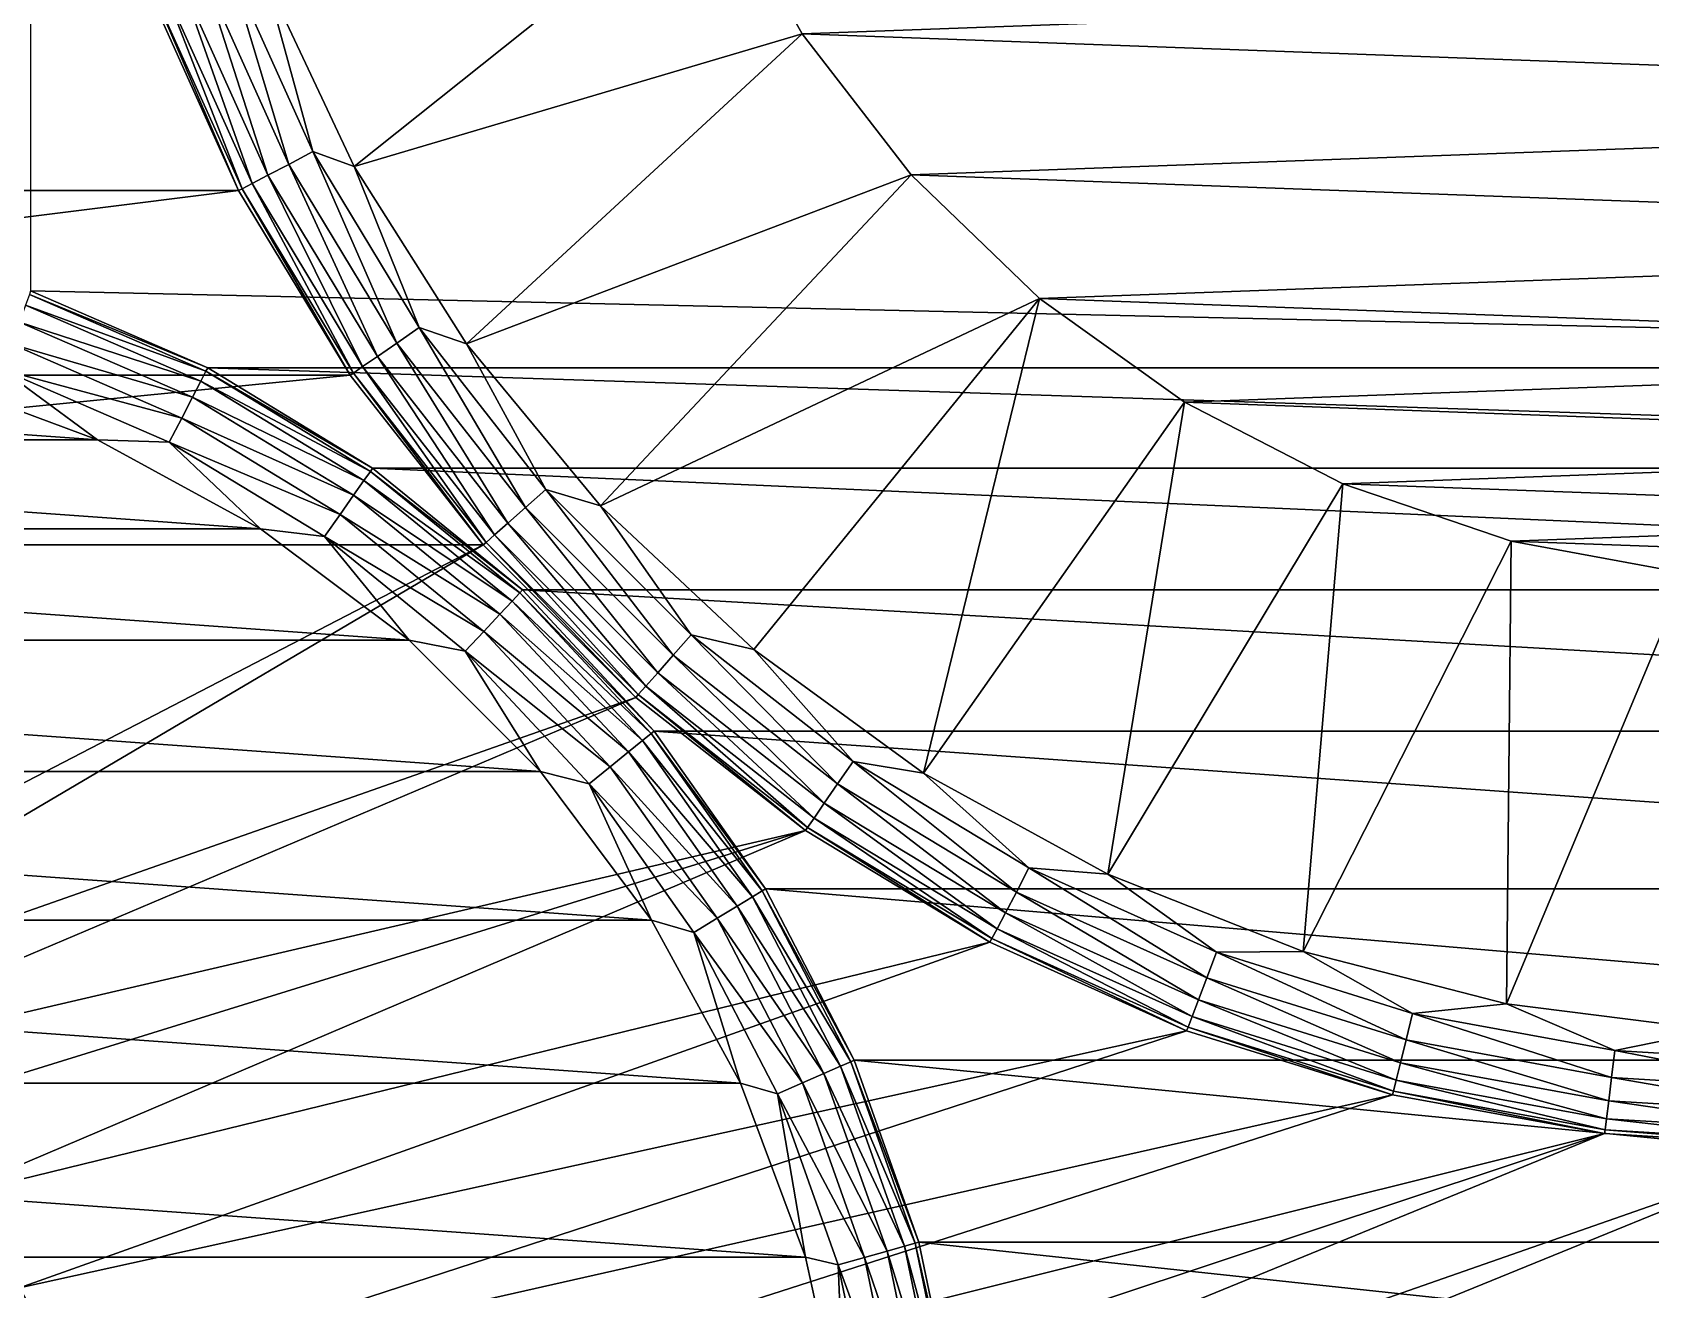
# Model space of a CAD drawing. Extents: x 464 to 15145, y 328 to 7622.
# Drawn here: x 10039 to 11360, y 2401 to 3427 of the extents above; entities that cross this region are included whole.
import ezdxf

# ---------------------------------------------------------------- set-up
doc = ezdxf.new("R2010")
doc.units = 0
doc.layers.get('0').update_dxf_attribs({"linetype": 'CONTINUOUS'})

msp = doc.modelspace()

# ---------------------------------------------------------------- linework, layer by layer
at = {"color": 7}
for points in [[(10037.7, 4734.4, -4432), (12958.1, 3216.1, -4432), (10182.2, 4797.1, -4432), (10037.7, 4734.4, -4432)], [(10182.2, 4797.1, -4432), (12958.1, 3216.1, -4432), (12958.1, 4734.4, -4432), (10182.2, 4797.1, -4432)], [(10037.7, 3216.1, -4432), (12813.6, 3153.3, -4432), (10037.7, 4734.4, -4432), (10037.7, 3216.1, -4432)], [(12813.6, 3153.3, -4432), (12958.1, 3216.1, -4432), (10037.7, 4734.4, -4432), (12813.6, 3153.3, -4432)], [(10228.7, 3472.7, -4.6), (10596.3, 3552.6, -4.6), (10301.7, 3317.6, -4.6), (10228.7, 3472.7, -4.6)], [(10301.7, 3317.6, -4.6), (10596.3, 3552.6, -4.6), (10667.4, 3425.8, -4.6), (10301.7, 3317.6, -4.6)], [(10667.4, 3425.8, -3744.1), (10667.4, 3425.8, -1874.4), (10596.3, 3552.6, -3744.1), (10667.4, 3425.8, -3744.1)], [(10596.3, 3552.6, -3744.1), (10667.4, 3425.8, -1874.4), (10596.3, 3552.6, -1874.4), (10596.3, 3552.6, -3744.1)], [(10596.3, 3552.6, -4.6), (10596.3, 3552.6, -1874.4), (10667.4, 3425.8, -4.6), (10596.3, 3552.6, -4.6)], [(10667.4, 3425.8, -4.6), (10596.3, 3552.6, -1874.4), (10667.4, 3425.8, -1874.4), (10667.4, 3425.8, -4.6)], [(10596.3, 3552.6, -3744.1), (12366.2, 3487.9, -3744.1), (10667.4, 3425.8, -3744.1), (10596.3, 3552.6, -3744.1)], [(10667.4, 3425.8, -3744.1), (12366.2, 3487.9, -3744.1), (12286, 3366.7, -3744.1), (10667.4, 3425.8, -3744.1)], [(10178.4, 3474.8, -17), (10231.4, 3310.5, -31.7), (10160.5, 3468, -31.7), (10178.4, 3474.8, -17)], [(10199.2, 3482.7, -7.8), (10248.3, 3319.4, -17), (10178.4, 3474.8, -17), (10199.2, 3482.7, -7.8)], [(10248.3, 3319.4, -17), (10231.4, 3310.5, -31.7), (10178.4, 3474.8, -17), (10248.3, 3319.4, -17)], [(10199.2, 3482.7, -7.8), (10228.7, 3472.7, -4.6), (10268, 3329.8, -7.8), (10199.2, 3482.7, -7.8)], [(10199.2, 3482.7, -7.8), (10268, 3329.8, -7.8), (10248.3, 3319.4, -17), (10199.2, 3482.7, -7.8)], [(10146.8, 3462.8, -50.8), (10210.2, 3299.4, -73.1), (10138.1, 3459.6, -73.1), (10146.8, 3462.8, -50.8)], [(10160.5, 3468, -31.7), (10218.4, 3303.7, -50.8), (10146.8, 3462.8, -50.8), (10160.5, 3468, -31.7)], [(10218.4, 3303.7, -50.8), (10210.2, 3299.4, -73.1), (10146.8, 3462.8, -50.8), (10218.4, 3303.7, -50.8)], [(10231.4, 3310.5, -31.7), (10218.4, 3303.7, -50.8), (10160.5, 3468, -31.7), (10231.4, 3310.5, -31.7)], [(10268, 3329.8, -7.8), (10228.7, 3472.7, -4.6), (10301.7, 3317.6, -4.6), (10268, 3329.8, -7.8)], [(10207.4, 3298, -3744.1), (9095, 3298, -3744.1), (10135.2, 3458.4, -3744.1), (10207.4, 3298, -3744.1)], [(10135.2, 3458.4, -3744.1), (9095, 3298, -3744.1), (9167.3, 3458.4, -3744.1), (10135.2, 3458.4, -3744.1)], [(10135.2, 3458.4, -96.9), (10138.1, 3459.6, -73.1), (10207.4, 3298, -96.9), (10135.2, 3458.4, -96.9)], [(10135.2, 3458.4, -3744.1), (10135.2, 3458.4, -96.9), (10207.4, 3298, -3744.1), (10135.2, 3458.4, -3744.1)], [(10207.4, 3298, -3744.1), (10135.2, 3458.4, -96.9), (10207.4, 3298, -96.9), (10207.4, 3298, -3744.1)], [(10207.4, 3298, -96.9), (10138.1, 3459.6, -73.1), (10210.2, 3299.4, -73.1), (10207.4, 3298, -96.9)], [(10301.7, 3317.6, -4.6), (10667.4, 3425.8, -4.6), (10393.5, 3172.9, -4.6), (10301.7, 3317.6, -4.6)], [(10393.5, 3172.9, -4.6), (10667.4, 3425.8, -4.6), (10756.3, 3310.8, -4.6), (10393.5, 3172.9, -4.6)], [(10756.3, 3310.8, -3744.1), (10756.3, 3310.8, -1874.4), (10667.4, 3425.8, -3744.1), (10756.3, 3310.8, -3744.1)], [(10667.4, 3425.8, -3744.1), (10756.3, 3310.8, -1874.4), (10667.4, 3425.8, -1874.4), (10667.4, 3425.8, -3744.1)], [(10667.4, 3425.8, -4.6), (10667.4, 3425.8, -1874.4), (10756.3, 3310.8, -4.6), (10667.4, 3425.8, -4.6)], [(10756.3, 3310.8, -4.6), (10667.4, 3425.8, -1874.4), (10756.3, 3310.8, -1874.4), (10756.3, 3310.8, -4.6)], [(10667.4, 3425.8, -3744.1), (12286, 3366.7, -3744.1), (10756.3, 3310.8, -3744.1), (10667.4, 3425.8, -3744.1)], [(10756.3, 3310.8, -3744.1), (12286, 3366.7, -3744.1), (12189, 3258.4, -3744.1), (10756.3, 3310.8, -3744.1)], [(10268, 3329.8, -7.8), (10336.5, 3173.6, -17), (10248.3, 3319.4, -17), (10268, 3329.8, -7.8)], [(10268, 3329.8, -7.8), (10301.7, 3317.6, -4.6), (10354.8, 3186.2, -7.8), (10268, 3329.8, -7.8)], [(10268, 3329.8, -7.8), (10354.8, 3186.2, -7.8), (10336.5, 3173.6, -17), (10268, 3329.8, -7.8)], [(10248.3, 3319.4, -17), (10320.7, 3162.7, -31.7), (10231.4, 3310.5, -31.7), (10248.3, 3319.4, -17)], [(10336.5, 3173.6, -17), (10320.7, 3162.7, -31.7), (10248.3, 3319.4, -17), (10336.5, 3173.6, -17)], [(10354.8, 3186.2, -7.8), (10301.7, 3317.6, -4.6), (10393.5, 3172.9, -4.6), (10354.8, 3186.2, -7.8)], [(10218.4, 3303.7, -50.8), (10301.1, 3149.1, -73.1), (10210.2, 3299.4, -73.1), (10218.4, 3303.7, -50.8)], [(10231.4, 3310.5, -31.7), (10308.6, 3154.4, -50.8), (10218.4, 3303.7, -50.8), (10231.4, 3310.5, -31.7)], [(10308.6, 3154.4, -50.8), (10301.1, 3149.1, -73.1), (10218.4, 3303.7, -50.8), (10308.6, 3154.4, -50.8)], [(10320.7, 3162.7, -31.7), (10308.6, 3154.4, -50.8), (10231.4, 3310.5, -31.7), (10320.7, 3162.7, -31.7)], [(10393.5, 3172.9, -4.6), (10756.3, 3310.8, -4.6), (10502.8, 3040.8, -4.6), (10393.5, 3172.9, -4.6)], [(10502.8, 3040.8, -4.6), (10756.3, 3310.8, -4.6), (10860.9, 3209.9, -4.6), (10502.8, 3040.8, -4.6)], [(10860.9, 3209.9, -3744.1), (10860.9, 3209.9, -1874.4), (10756.3, 3310.8, -3744.1), (10860.9, 3209.9, -3744.1)], [(10756.3, 3310.8, -3744.1), (10860.9, 3209.9, -1874.4), (10756.3, 3310.8, -1874.4), (10756.3, 3310.8, -3744.1)], [(10756.3, 3310.8, -4.6), (10756.3, 3310.8, -1874.4), (10860.9, 3209.9, -4.6), (10756.3, 3310.8, -4.6)], [(10860.9, 3209.9, -4.6), (10756.3, 3310.8, -1874.4), (10860.9, 3209.9, -1874.4), (10860.9, 3209.9, -4.6)], [(10756.3, 3310.8, -3744.1), (12189, 3258.4, -3744.1), (10860.9, 3209.9, -3744.1), (10756.3, 3310.8, -3744.1)], [(10298.5, 3147.3, -3744.1), (9004, 3147.3, -3744.1), (10207.4, 3298, -3744.1), (10298.5, 3147.3, -3744.1)], [(10207.4, 3298, -3744.1), (9004, 3147.3, -3744.1), (9095, 3298, -3744.1), (10207.4, 3298, -3744.1)], [(10207.4, 3298, -96.9), (10210.2, 3299.4, -73.1), (10298.5, 3147.3, -96.9), (10207.4, 3298, -96.9)], [(10207.4, 3298, -3744.1), (10207.4, 3298, -96.9), (10298.5, 3147.3, -3744.1), (10207.4, 3298, -3744.1)], [(10298.5, 3147.3, -3744.1), (10207.4, 3298, -96.9), (10298.5, 3147.3, -96.9), (10298.5, 3147.3, -3744.1)], [(10298.5, 3147.3, -96.9), (10210.2, 3299.4, -73.1), (10301.1, 3149.1, -73.1), (10298.5, 3147.3, -96.9)], [(10860.9, 3209.9, -3744.1), (12189, 3258.4, -3744.1), (12077.3, 3165.4, -3744.1), (10860.9, 3209.9, -3744.1)], [(10036.7, 3213.1, -5148.4), (10033.6, 3204.4, -5170.7), (10180.8, 3150.6, -5148.4), (10036.7, 3213.1, -5148.4)], [(10037.7, 3216.1, -5124.5), (10036.7, 3213.1, -5148.4), (10182.2, 3153.3, -5124.5), (10037.7, 3216.1, -5124.5)], [(10182.2, 3153.3, -5124.5), (10036.7, 3213.1, -5148.4), (10180.8, 3150.6, -5148.4), (10182.2, 3153.3, -5124.5)], [(10037.7, 3216.1, -4432), (10037.7, 3216.1, -5124.5), (10182.2, 3153.3, -4432), (10037.7, 3216.1, -4432)], [(10182.2, 3153.3, -4432), (10037.7, 3216.1, -5124.5), (10182.2, 3153.3, -5124.5), (10182.2, 3153.3, -4432)], [(10182.2, 3153.3, -4432), (12813.6, 3153.3, -4432), (10037.7, 3216.1, -4432), (10182.2, 3153.3, -4432)], [(10502.8, 3040.8, -4.6), (10860.9, 3209.9, -4.6), (10627.8, 2923.4, -4.6), (10502.8, 3040.8, -4.6)], [(10627.8, 2923.4, -4.6), (10860.9, 3209.9, -4.6), (10766.4, 2822.7, -4.6), (10627.8, 2923.4, -4.6)], [(10766.4, 2822.7, -4.6), (10860.9, 3209.9, -4.6), (10979.2, 3125.3, -4.6), (10766.4, 2822.7, -4.6)], [(10979.2, 3125.3, -3744.1), (10979.2, 3125.3, -1874.4), (10860.9, 3209.9, -3744.1), (10979.2, 3125.3, -3744.1)], [(10860.9, 3209.9, -3744.1), (10979.2, 3125.3, -1874.4), (10860.9, 3209.9, -1874.4), (10860.9, 3209.9, -3744.1)], [(10860.9, 3209.9, -4.6), (10860.9, 3209.9, -1874.4), (10979.2, 3125.3, -4.6), (10860.9, 3209.9, -4.6)], [(10979.2, 3125.3, -4.6), (10860.9, 3209.9, -1874.4), (10979.2, 3125.3, -1874.4), (10979.2, 3125.3, -4.6)], [(10860.9, 3209.9, -3744.1), (12077.3, 3165.4, -3744.1), (10979.2, 3125.3, -3744.1), (10860.9, 3209.9, -3744.1)], [(10033.6, 3204.4, -5170.7), (10028.7, 3190.6, -5189.8), (10176.5, 3142.4, -5170.7), (10033.6, 3204.4, -5170.7)], [(10033.6, 3204.4, -5170.7), (10176.5, 3142.4, -5170.7), (10180.8, 3150.6, -5148.4), (10033.6, 3204.4, -5170.7)], [(10028.7, 3190.6, -5189.8), (10022.3, 3172.6, -5204.5), (10169.8, 3129.3, -5189.8), (10028.7, 3190.6, -5189.8)], [(10028.7, 3190.6, -5189.8), (10169.8, 3129.3, -5189.8), (10176.5, 3142.4, -5170.7), (10028.7, 3190.6, -5189.8)], [(10354.8, 3186.2, -7.8), (10441.6, 3039.4, -17), (10336.5, 3173.6, -17), (10354.8, 3186.2, -7.8)], [(10354.8, 3186.2, -7.8), (10393.5, 3172.9, -4.6), (10458.2, 3054.2, -7.8), (10354.8, 3186.2, -7.8)], [(10354.8, 3186.2, -7.8), (10458.2, 3054.2, -7.8), (10441.6, 3039.4, -17), (10354.8, 3186.2, -7.8)], [(10022.3, 3172.6, -5204.5), (10014.8, 3151.6, -5213.7), (10161, 3112.4, -5204.5), (10022.3, 3172.6, -5204.5)], [(10022.3, 3172.6, -5204.5), (10161, 3112.4, -5204.5), (10169.8, 3129.3, -5189.8), (10022.3, 3172.6, -5204.5)], [(10336.5, 3173.6, -17), (10427.2, 3026.7, -31.7), (10320.7, 3162.7, -31.7), (10336.5, 3173.6, -17)], [(10441.6, 3039.4, -17), (10427.2, 3026.7, -31.7), (10336.5, 3173.6, -17), (10441.6, 3039.4, -17)], [(10458.2, 3054.2, -7.8), (10393.5, 3172.9, -4.6), (10502.8, 3040.8, -4.6), (10458.2, 3054.2, -7.8)], [(10320.7, 3162.7, -31.7), (10416.3, 3017, -50.8), (10308.6, 3154.4, -50.8), (10320.7, 3162.7, -31.7)], [(10427.2, 3026.7, -31.7), (10416.3, 3017, -50.8), (10320.7, 3162.7, -31.7), (10427.2, 3026.7, -31.7)], [(10979.2, 3125.3, -3744.1), (12077.3, 3165.4, -3744.1), (11953.2, 3089.7, -3744.1), (10979.2, 3125.3, -3744.1)], [(10407, 3008.8, -3744.1), (8895.5, 3008.8, -3744.1), (10298.5, 3147.3, -3744.1), (10407, 3008.8, -3744.1)], [(10298.5, 3147.3, -3744.1), (8895.5, 3008.8, -3744.1), (9004, 3147.3, -3744.1), (10298.5, 3147.3, -3744.1)], [(9210.1, 3094.5, -5216.8), (10092.3, 3094.5, -5216.8), (9352.1, 3147.4, -5216.8), (9210.1, 3094.5, -5216.8)], [(9352.1, 3147.4, -5216.8), (10092.3, 3094.5, -5216.8), (9950.4, 3147.4, -5216.8), (9352.1, 3147.4, -5216.8)], [(9950.4, 3147.4, -5216.8), (10092.3, 3094.5, -5216.8), (10014.8, 3151.6, -5213.7), (9950.4, 3147.4, -5216.8)], [(10014.8, 3151.6, -5213.7), (10092.3, 3094.5, -5216.8), (10150.7, 3092.6, -5213.7), (10014.8, 3151.6, -5213.7)], [(10014.8, 3151.6, -5213.7), (10150.7, 3092.6, -5213.7), (10161, 3112.4, -5204.5), (10014.8, 3151.6, -5213.7)], [(10180.8, 3150.6, -5148.4), (10176.5, 3142.4, -5170.7), (10315, 3068.9, -5148.4), (10180.8, 3150.6, -5148.4)], [(10182.2, 3153.3, -5124.5), (10180.8, 3150.6, -5148.4), (10316.8, 3071.5, -5124.5), (10182.2, 3153.3, -5124.5)], [(10316.8, 3071.5, -5124.5), (10180.8, 3150.6, -5148.4), (10315, 3068.9, -5148.4), (10316.8, 3071.5, -5124.5)], [(10182.2, 3153.3, -4432), (10182.2, 3153.3, -5124.5), (10316.8, 3071.5, -4432), (10182.2, 3153.3, -4432)], [(10316.8, 3071.5, -4432), (10182.2, 3153.3, -5124.5), (10316.8, 3071.5, -5124.5), (10316.8, 3071.5, -4432)], [(10316.8, 3071.5, -4432), (12679, 3071.5, -4432), (10182.2, 3153.3, -4432), (10316.8, 3071.5, -4432)], [(10182.2, 3153.3, -4432), (12679, 3071.5, -4432), (12813.6, 3153.3, -4432), (10182.2, 3153.3, -4432)], [(10298.5, 3147.3, -96.9), (10301.1, 3149.1, -73.1), (10407, 3008.8, -96.9), (10298.5, 3147.3, -96.9)], [(10298.5, 3147.3, -3744.1), (10298.5, 3147.3, -96.9), (10407, 3008.8, -3744.1), (10298.5, 3147.3, -3744.1)], [(10407, 3008.8, -3744.1), (10298.5, 3147.3, -96.9), (10407, 3008.8, -96.9), (10407, 3008.8, -3744.1)], [(10308.6, 3154.4, -50.8), (10409.4, 3010.9, -73.1), (10301.1, 3149.1, -73.1), (10308.6, 3154.4, -50.8)], [(10407, 3008.8, -96.9), (10301.1, 3149.1, -73.1), (10409.4, 3010.9, -73.1), (10407, 3008.8, -96.9)], [(10416.3, 3017, -50.8), (10409.4, 3010.9, -73.1), (10308.6, 3154.4, -50.8), (10416.3, 3017, -50.8)], [(10176.5, 3142.4, -5170.7), (10169.8, 3129.3, -5189.8), (10309.7, 3061.4, -5170.7), (10176.5, 3142.4, -5170.7)], [(10176.5, 3142.4, -5170.7), (10309.7, 3061.4, -5170.7), (10315, 3068.9, -5148.4), (10176.5, 3142.4, -5170.7)], [(10169.8, 3129.3, -5189.8), (10161, 3112.4, -5204.5), (10301.2, 3049.4, -5189.8), (10169.8, 3129.3, -5189.8)], [(10169.8, 3129.3, -5189.8), (10301.2, 3049.4, -5189.8), (10309.7, 3061.4, -5170.7), (10169.8, 3129.3, -5189.8)], [(10766.4, 2822.7, -4.6), (10979.2, 3125.3, -4.6), (10916.7, 2740.1, -4.6), (10766.4, 2822.7, -4.6)], [(10916.7, 2740.1, -4.6), (10979.2, 3125.3, -4.6), (11108.5, 3058.8, -4.6), (10916.7, 2740.1, -4.6)], [(11108.5, 3058.8, -3744.1), (11108.5, 3058.8, -1874.4), (10979.2, 3125.3, -3744.1), (11108.5, 3058.8, -3744.1)], [(10979.2, 3125.3, -3744.1), (11108.5, 3058.8, -1874.4), (10979.2, 3125.3, -1874.4), (10979.2, 3125.3, -3744.1)], [(10979.2, 3125.3, -4.6), (10979.2, 3125.3, -1874.4), (11108.5, 3058.8, -4.6), (10979.2, 3125.3, -4.6)], [(11108.5, 3058.8, -4.6), (10979.2, 3125.3, -1874.4), (11108.5, 3058.8, -1874.4), (11108.5, 3058.8, -4.6)], [(10979.2, 3125.3, -3744.1), (11953.2, 3089.7, -3744.1), (11108.5, 3058.8, -3744.1), (10979.2, 3125.3, -3744.1)], [(10161, 3112.4, -5204.5), (10150.7, 3092.6, -5213.7), (10290.2, 3033.8, -5204.5), (10161, 3112.4, -5204.5)], [(10161, 3112.4, -5204.5), (10290.2, 3033.8, -5204.5), (10301.2, 3049.4, -5189.8), (10161, 3112.4, -5204.5)], [(9077.2, 3021.9, -5216.8), (10225.3, 3021.9, -5216.8), (9210.1, 3094.5, -5216.8), (9077.2, 3021.9, -5216.8)], [(9210.1, 3094.5, -5216.8), (10225.3, 3021.9, -5216.8), (10092.3, 3094.5, -5216.8), (9210.1, 3094.5, -5216.8)], [(10092.3, 3094.5, -5216.8), (10225.3, 3021.9, -5216.8), (10150.7, 3092.6, -5213.7), (10092.3, 3094.5, -5216.8)], [(10150.7, 3092.6, -5213.7), (10225.3, 3021.9, -5216.8), (10277.4, 3015.6, -5213.7), (10150.7, 3092.6, -5213.7)], [(10150.7, 3092.6, -5213.7), (10277.4, 3015.6, -5213.7), (10290.2, 3033.8, -5204.5), (10150.7, 3092.6, -5213.7)], [(11108.5, 3058.8, -3744.1), (11953.2, 3089.7, -3744.1), (11819.4, 3032.8, -3744.1), (11108.5, 3058.8, -3744.1)], [(10315, 3068.9, -5148.4), (10309.7, 3061.4, -5170.7), (10436.9, 2969.8, -5148.4), (10315, 3068.9, -5148.4)], [(10316.8, 3071.5, -5124.5), (10315, 3068.9, -5148.4), (10439, 2972.1, -5124.5), (10316.8, 3071.5, -5124.5)], [(10439, 2972.1, -5124.5), (10315, 3068.9, -5148.4), (10436.9, 2969.8, -5148.4), (10439, 2972.1, -5124.5)], [(10316.8, 3071.5, -4432), (10316.8, 3071.5, -5124.5), (10439, 2972.1, -4432), (10316.8, 3071.5, -4432)], [(10439, 2972.1, -4432), (10316.8, 3071.5, -5124.5), (10439, 2972.1, -5124.5), (10439, 2972.1, -4432)], [(10439, 2972.1, -4432), (12556.8, 2972.1, -4432), (10316.8, 3071.5, -4432), (10439, 2972.1, -4432)], [(10316.8, 3071.5, -4432), (12556.8, 2972.1, -4432), (12679, 3071.5, -4432), (10316.8, 3071.5, -4432)], [(10309.7, 3061.4, -5170.7), (10301.2, 3049.4, -5189.8), (10430.6, 2963, -5170.7), (10309.7, 3061.4, -5170.7)], [(10309.7, 3061.4, -5170.7), (10430.6, 2963, -5170.7), (10436.9, 2969.8, -5148.4), (10309.7, 3061.4, -5170.7)], [(10458.2, 3054.2, -7.8), (10562.1, 2918.9, -17), (10441.6, 3039.4, -17), (10458.2, 3054.2, -7.8)], [(10458.2, 3054.2, -7.8), (10502.8, 3040.8, -4.6), (10576.8, 2935.6, -7.8), (10458.2, 3054.2, -7.8)], [(10458.2, 3054.2, -7.8), (10576.8, 2935.6, -7.8), (10562.1, 2918.9, -17), (10458.2, 3054.2, -7.8)], [(10916.7, 2740.1, -4.6), (11108.5, 3058.8, -4.6), (11076.1, 2677, -4.6), (10916.7, 2740.1, -4.6)], [(11076.1, 2677, -4.6), (11108.5, 3058.8, -4.6), (11246, 3011.9, -4.6), (11076.1, 2677, -4.6)], [(11246, 3011.9, -3744.1), (11246, 3011.9, -1874.4), (11108.5, 3058.8, -3744.1), (11246, 3011.9, -3744.1)], [(11108.5, 3058.8, -3744.1), (11246, 3011.9, -1874.4), (11108.5, 3058.8, -1874.4), (11108.5, 3058.8, -3744.1)], [(11108.5, 3058.8, -4.6), (11108.5, 3058.8, -1874.4), (11246, 3011.9, -4.6), (11108.5, 3058.8, -4.6)], [(11246, 3011.9, -4.6), (11108.5, 3058.8, -1874.4), (11246, 3011.9, -1874.4), (11246, 3011.9, -4.6)], [(11108.5, 3058.8, -3744.1), (11819.4, 3032.8, -3744.1), (11246, 3011.9, -3744.1), (11108.5, 3058.8, -3744.1)], [(10301.2, 3049.4, -5189.8), (10290.2, 3033.8, -5204.5), (10420.6, 2952.3, -5189.8), (10301.2, 3049.4, -5189.8)], [(10301.2, 3049.4, -5189.8), (10420.6, 2952.3, -5189.8), (10430.6, 2963, -5170.7), (10301.2, 3049.4, -5189.8)], [(10441.6, 3039.4, -17), (10549.4, 2904.6, -31.7), (10427.2, 3026.7, -31.7), (10441.6, 3039.4, -17)], [(10562.1, 2918.9, -17), (10549.4, 2904.6, -31.7), (10441.6, 3039.4, -17), (10562.1, 2918.9, -17)], [(10576.8, 2935.6, -7.8), (10502.8, 3040.8, -4.6), (10627.8, 2923.4, -4.6), (10576.8, 2935.6, -7.8)], [(10290.2, 3033.8, -5204.5), (10277.4, 3015.6, -5213.7), (10407.5, 2938.3, -5204.5), (10290.2, 3033.8, -5204.5)], [(10290.2, 3033.8, -5204.5), (10407.5, 2938.3, -5204.5), (10420.6, 2952.3, -5189.8), (10290.2, 3033.8, -5204.5)], [(10427.2, 3026.7, -31.7), (10539.7, 2893.6, -50.8), (10416.3, 3017, -50.8), (10427.2, 3026.7, -31.7)], [(10549.4, 2904.6, -31.7), (10539.7, 2893.6, -50.8), (10427.2, 3026.7, -31.7), (10549.4, 2904.6, -31.7)], [(11246, 3011.9, -3744.1), (11819.4, 3032.8, -3744.1), (11678.8, 2996.1, -3744.1), (11246, 3011.9, -3744.1)], [(8955.9, 2931.1, -5216.8), (10346.6, 2931.1, -5216.8), (9077.2, 3021.9, -5216.8), (8955.9, 2931.1, -5216.8)], [(9077.2, 3021.9, -5216.8), (10346.6, 2931.1, -5216.8), (10225.3, 3021.9, -5216.8), (9077.2, 3021.9, -5216.8)], [(10225.3, 3021.9, -5216.8), (10346.6, 2931.1, -5216.8), (10277.4, 3015.6, -5213.7), (10225.3, 3021.9, -5216.8)], [(10277.4, 3015.6, -5213.7), (10346.6, 2931.1, -5216.8), (10392.3, 2922.1, -5213.7), (10277.4, 3015.6, -5213.7)], [(10277.4, 3015.6, -5213.7), (10392.3, 2922.1, -5213.7), (10407.5, 2938.3, -5204.5), (10277.4, 3015.6, -5213.7)], [(10416.3, 3017, -50.8), (10533.5, 2886.7, -73.1), (10409.4, 3010.9, -73.1), (10416.3, 3017, -50.8)], [(10539.7, 2893.6, -50.8), (10533.5, 2886.7, -73.1), (10416.3, 3017, -50.8), (10539.7, 2893.6, -50.8)], [(11076.1, 2677, -4.6), (11246, 3011.9, -4.6), (11242.1, 2634.3, -4.6), (11076.1, 2677, -4.6)], [(11242.1, 2634.3, -4.6), (11246, 3011.9, -4.6), (11389, 2985.5, -4.6), (11242.1, 2634.3, -4.6)], [(11389, 2985.5, -3744.1), (11389, 2985.5, -1874.4), (11246, 3011.9, -3744.1), (11389, 2985.5, -3744.1)], [(11246, 3011.9, -3744.1), (11389, 2985.5, -1874.4), (11246, 3011.9, -1874.4), (11246, 3011.9, -3744.1)], [(11246, 3011.9, -4.6), (11246, 3011.9, -1874.4), (11389, 2985.5, -4.6), (11246, 3011.9, -4.6)], [(11389, 2985.5, -4.6), (11246, 3011.9, -1874.4), (11389, 2985.5, -1874.4), (11389, 2985.5, -4.6)], [(11246, 3011.9, -3744.1), (11678.8, 2996.1, -3744.1), (11389, 2985.5, -3744.1), (11246, 3011.9, -3744.1)], [(9602.5, 2592.3, -3744.1), (8895.5, 3008.8, -3744.1), (10407, 3008.8, -3744.1), (9602.5, 2592.3, -3744.1)], [(10407, 3008.8, -3744.1), (9700, 2592.3, -3744.1), (9602.5, 2592.3, -3744.1), (10407, 3008.8, -3744.1)], [(10531.5, 2884.4, -3744.1), (9700, 2592.3, -3744.1), (10407, 3008.8, -3744.1), (10531.5, 2884.4, -3744.1)], [(10407, 3008.8, -96.9), (10409.4, 3010.9, -73.1), (10531.5, 2884.4, -96.9), (10407, 3008.8, -96.9)], [(10407, 3008.8, -3744.1), (10407, 3008.8, -96.9), (10531.5, 2884.4, -3744.1), (10407, 3008.8, -3744.1)], [(10531.5, 2884.4, -3744.1), (10407, 3008.8, -96.9), (10531.5, 2884.4, -96.9), (10531.5, 2884.4, -3744.1)], [(10531.5, 2884.4, -96.9), (10409.4, 3010.9, -73.1), (10533.5, 2886.7, -73.1), (10531.5, 2884.4, -96.9)], [(11242.1, 2634.3, -4.6), (11389, 2985.5, -4.6), (11412.2, 2612.9, -4.6), (11242.1, 2634.3, -4.6)], [(10439, 2972.1, -5124.5), (10436.9, 2969.8, -5148.4), (10546.5, 2857, -5124.5), (10439, 2972.1, -5124.5)], [(10439, 2972.1, -4432), (10439, 2972.1, -5124.5), (10546.5, 2857, -4432), (10439, 2972.1, -4432)], [(10546.5, 2857, -4432), (10439, 2972.1, -5124.5), (10546.5, 2857, -5124.5), (10546.5, 2857, -4432)], [(10546.5, 2857, -4432), (12449.3, 2857, -4432), (10439, 2972.1, -4432), (10546.5, 2857, -4432)], [(10439, 2972.1, -4432), (12449.3, 2857, -4432), (12556.8, 2972.1, -4432), (10439, 2972.1, -4432)], [(10430.6, 2963, -5170.7), (10420.6, 2952.3, -5189.8), (10536.9, 2849.2, -5170.7), (10430.6, 2963, -5170.7)], [(10436.9, 2969.8, -5148.4), (10430.6, 2963, -5170.7), (10544.1, 2855, -5148.4), (10436.9, 2969.8, -5148.4)], [(10430.6, 2963, -5170.7), (10536.9, 2849.2, -5170.7), (10544.1, 2855, -5148.4), (10430.6, 2963, -5170.7)], [(10546.5, 2857, -5124.5), (10436.9, 2969.8, -5148.4), (10544.1, 2855, -5148.4), (10546.5, 2857, -5124.5)], [(10420.6, 2952.3, -5189.8), (10407.5, 2938.3, -5204.5), (10525.6, 2839.9, -5189.8), (10420.6, 2952.3, -5189.8)], [(10420.6, 2952.3, -5189.8), (10525.6, 2839.9, -5189.8), (10536.9, 2849.2, -5170.7), (10420.6, 2952.3, -5189.8)], [(10407.5, 2938.3, -5204.5), (10392.3, 2922.1, -5213.7), (10510.7, 2827.8, -5204.5), (10407.5, 2938.3, -5204.5)], [(10407.5, 2938.3, -5204.5), (10510.7, 2827.8, -5204.5), (10525.6, 2839.9, -5189.8), (10407.5, 2938.3, -5204.5)], [(10576.8, 2935.6, -7.8), (10696.2, 2813.8, -17), (10562.1, 2918.9, -17), (10576.8, 2935.6, -7.8)], [(10576.8, 2935.6, -7.8), (10627.8, 2923.4, -4.6), (10708.9, 2832.1, -7.8), (10576.8, 2935.6, -7.8)], [(10576.8, 2935.6, -7.8), (10708.9, 2832.1, -7.8), (10696.2, 2813.8, -17), (10576.8, 2935.6, -7.8)], [(8848.8, 2823.9, -5216.8), (10453.7, 2823.9, -5216.8), (8955.9, 2931.1, -5216.8), (8848.8, 2823.9, -5216.8)], [(8955.9, 2931.1, -5216.8), (10453.7, 2823.9, -5216.8), (10346.6, 2931.1, -5216.8), (8955.9, 2931.1, -5216.8)], [(10346.6, 2931.1, -5216.8), (10453.7, 2823.9, -5216.8), (10392.3, 2922.1, -5213.7), (10346.6, 2931.1, -5216.8)], [(10392.3, 2922.1, -5213.7), (10453.7, 2823.9, -5216.8), (10493.4, 2813.8, -5213.7), (10392.3, 2922.1, -5213.7)], [(10392.3, 2922.1, -5213.7), (10493.4, 2813.8, -5213.7), (10510.7, 2827.8, -5204.5), (10392.3, 2922.1, -5213.7)], [(10562.1, 2918.9, -17), (10685.4, 2798.1, -31.7), (10549.4, 2904.6, -31.7), (10562.1, 2918.9, -17)], [(10696.2, 2813.8, -17), (10685.4, 2798.1, -31.7), (10562.1, 2918.9, -17), (10696.2, 2813.8, -17)], [(10708.9, 2832.1, -7.8), (10627.8, 2923.4, -4.6), (10766.4, 2822.7, -4.6), (10708.9, 2832.1, -7.8)], [(10539.7, 2893.6, -50.8), (10671.8, 2778.4, -73.1), (10533.5, 2886.7, -73.1), (10539.7, 2893.6, -50.8)], [(10549.4, 2904.6, -31.7), (10677, 2786, -50.8), (10539.7, 2893.6, -50.8), (10549.4, 2904.6, -31.7)], [(10677, 2786, -50.8), (10671.8, 2778.4, -73.1), (10539.7, 2893.6, -50.8), (10677, 2786, -50.8)], [(10685.4, 2798.1, -31.7), (10677, 2786, -50.8), (10549.4, 2904.6, -31.7), (10685.4, 2798.1, -31.7)], [(10531.5, 2884.4, -3744.1), (9795.3, 2572, -3744.1), (9700, 2592.3, -3744.1), (10531.5, 2884.4, -3744.1)], [(10670, 2775.8, -3744.1), (9795.3, 2572, -3744.1), (10531.5, 2884.4, -3744.1), (10670, 2775.8, -3744.1)], [(10531.5, 2884.4, -96.9), (10533.5, 2886.7, -73.1), (10670, 2775.8, -96.9), (10531.5, 2884.4, -96.9)], [(10531.5, 2884.4, -3744.1), (10531.5, 2884.4, -96.9), (10670, 2775.8, -3744.1), (10531.5, 2884.4, -3744.1)], [(10670, 2775.8, -3744.1), (10531.5, 2884.4, -96.9), (10670, 2775.8, -96.9), (10670, 2775.8, -3744.1)], [(10670, 2775.8, -96.9), (10533.5, 2886.7, -73.1), (10671.8, 2778.4, -73.1), (10670, 2775.8, -96.9)], [(10544.1, 2855, -5148.4), (10536.9, 2849.2, -5170.7), (10634.7, 2726.6, -5148.4), (10544.1, 2855, -5148.4)], [(10546.5, 2857, -5124.5), (10544.1, 2855, -5148.4), (10637.4, 2728.3, -5124.5), (10546.5, 2857, -5124.5)], [(10637.4, 2728.3, -5124.5), (10544.1, 2855, -5148.4), (10634.7, 2726.6, -5148.4), (10637.4, 2728.3, -5124.5)], [(10546.5, 2857, -4432), (10546.5, 2857, -5124.5), (10637.4, 2728.3, -4432), (10546.5, 2857, -4432)], [(10637.4, 2728.3, -4432), (10546.5, 2857, -5124.5), (10637.4, 2728.3, -5124.5), (10637.4, 2728.3, -4432)], [(10637.4, 2728.3, -4432), (12358.4, 2728.3, -4432), (10546.5, 2857, -4432), (10637.4, 2728.3, -4432)], [(10546.5, 2857, -4432), (12358.4, 2728.3, -4432), (12449.3, 2857, -4432), (10546.5, 2857, -4432)], [(10525.6, 2839.9, -5189.8), (10510.7, 2827.8, -5204.5), (10614.3, 2714.2, -5189.8), (10525.6, 2839.9, -5189.8)], [(10536.9, 2849.2, -5170.7), (10525.6, 2839.9, -5189.8), (10626.8, 2721.8, -5170.7), (10536.9, 2849.2, -5170.7)], [(10525.6, 2839.9, -5189.8), (10614.3, 2714.2, -5189.8), (10626.8, 2721.8, -5170.7), (10525.6, 2839.9, -5189.8)], [(10536.9, 2849.2, -5170.7), (10626.8, 2721.8, -5170.7), (10634.7, 2726.6, -5148.4), (10536.9, 2849.2, -5170.7)], [(10510.7, 2827.8, -5204.5), (10493.4, 2813.8, -5213.7), (10597.9, 2704.3, -5204.5), (10510.7, 2827.8, -5204.5)], [(10510.7, 2827.8, -5204.5), (10597.9, 2704.3, -5204.5), (10614.3, 2714.2, -5189.8), (10510.7, 2827.8, -5204.5)], [(10708.9, 2832.1, -7.8), (10842.1, 2725.6, -17), (10696.2, 2813.8, -17), (10708.9, 2832.1, -7.8)], [(10708.9, 2832.1, -7.8), (10766.4, 2822.7, -4.6), (10852.4, 2745.4, -7.8), (10708.9, 2832.1, -7.8)], [(10708.9, 2832.1, -7.8), (10852.4, 2745.4, -7.8), (10842.1, 2725.6, -17), (10708.9, 2832.1, -7.8)], [(8758, 2702.7, -5216.8), (10544.5, 2702.7, -5216.8), (8848.8, 2823.9, -5216.8), (8758, 2702.7, -5216.8)], [(8848.8, 2823.9, -5216.8), (10544.5, 2702.7, -5216.8), (10453.7, 2823.9, -5216.8), (8848.8, 2823.9, -5216.8)], [(10453.7, 2823.9, -5216.8), (10544.5, 2702.7, -5216.8), (10493.4, 2813.8, -5213.7), (10453.7, 2823.9, -5216.8)], [(10493.4, 2813.8, -5213.7), (10544.5, 2702.7, -5216.8), (10578.9, 2692.7, -5213.7), (10493.4, 2813.8, -5213.7)], [(10493.4, 2813.8, -5213.7), (10578.9, 2692.7, -5213.7), (10597.9, 2704.3, -5204.5), (10493.4, 2813.8, -5213.7)], [(10696.2, 2813.8, -17), (10833.2, 2708.7, -31.7), (10685.4, 2798.1, -31.7), (10696.2, 2813.8, -17)], [(10842.1, 2725.6, -17), (10833.2, 2708.7, -31.7), (10696.2, 2813.8, -17), (10842.1, 2725.6, -17)], [(10852.4, 2745.4, -7.8), (10766.4, 2822.7, -4.6), (10916.7, 2740.1, -4.6), (10852.4, 2745.4, -7.8)], [(10685.4, 2798.1, -31.7), (10826.4, 2695.7, -50.8), (10677, 2786, -50.8), (10685.4, 2798.1, -31.7)], [(10833.2, 2708.7, -31.7), (10826.4, 2695.7, -50.8), (10685.4, 2798.1, -31.7), (10833.2, 2708.7, -31.7)], [(10670, 2775.8, -3744.1), (9884.4, 2532.4, -3744.1), (9795.3, 2572, -3744.1), (10670, 2775.8, -3744.1)], [(10670, 2775.8, -3744.1), (9963.2, 2475.1, -3744.1), (9884.4, 2532.4, -3744.1), (10670, 2775.8, -3744.1)], [(10820.6, 2684.8, -3744.1), (9963.2, 2475.1, -3744.1), (10670, 2775.8, -3744.1), (10820.6, 2684.8, -3744.1)], [(10670, 2775.8, -96.9), (10671.8, 2778.4, -73.1), (10820.6, 2684.8, -96.9), (10670, 2775.8, -96.9)], [(10670, 2775.8, -3744.1), (10670, 2775.8, -96.9), (10820.6, 2684.8, -3744.1), (10670, 2775.8, -3744.1)], [(10820.6, 2684.8, -3744.1), (10670, 2775.8, -96.9), (10820.6, 2684.8, -96.9), (10820.6, 2684.8, -3744.1)], [(10677, 2786, -50.8), (10822.1, 2687.6, -73.1), (10671.8, 2778.4, -73.1), (10677, 2786, -50.8)], [(10820.6, 2684.8, -96.9), (10671.8, 2778.4, -73.1), (10822.1, 2687.6, -73.1), (10820.6, 2684.8, -96.9)], [(10826.4, 2695.7, -50.8), (10822.1, 2687.6, -73.1), (10677, 2786, -50.8), (10826.4, 2695.7, -50.8)], [(10852.4, 2745.4, -7.8), (10997.5, 2655.7, -17), (10842.1, 2725.6, -17), (10852.4, 2745.4, -7.8)], [(10852.4, 2745.4, -7.8), (10916.7, 2740.1, -4.6), (11005.4, 2676.5, -7.8), (10852.4, 2745.4, -7.8)], [(10852.4, 2745.4, -7.8), (11005.4, 2676.5, -7.8), (10997.5, 2655.7, -17), (10852.4, 2745.4, -7.8)], [(11005.4, 2676.5, -7.8), (10916.7, 2740.1, -4.6), (11076.1, 2677, -4.6), (11005.4, 2676.5, -7.8)], [(10626.8, 2721.8, -5170.7), (10614.3, 2714.2, -5189.8), (10698.5, 2583.5, -5170.7), (10626.8, 2721.8, -5170.7)], [(10634.7, 2726.6, -5148.4), (10626.8, 2721.8, -5170.7), (10707, 2587.1, -5148.4), (10634.7, 2726.6, -5148.4)], [(10626.8, 2721.8, -5170.7), (10698.5, 2583.5, -5170.7), (10707, 2587.1, -5148.4), (10626.8, 2721.8, -5170.7)], [(10637.4, 2728.3, -5124.5), (10634.7, 2726.6, -5148.4), (10709.8, 2588.4, -5124.5), (10637.4, 2728.3, -5124.5)], [(10709.8, 2588.4, -5124.5), (10634.7, 2726.6, -5148.4), (10707, 2587.1, -5148.4), (10709.8, 2588.4, -5124.5)], [(10637.4, 2728.3, -4432), (10637.4, 2728.3, -5124.5), (10709.8, 2588.4, -4432), (10637.4, 2728.3, -4432)], [(10709.8, 2588.4, -4432), (10637.4, 2728.3, -5124.5), (10709.8, 2588.4, -5124.5), (10709.8, 2588.4, -4432)], [(10709.8, 2588.4, -4432), (12285.9, 2588.4, -4432), (10637.4, 2728.3, -4432), (10709.8, 2588.4, -4432)], [(10637.4, 2728.3, -4432), (12285.9, 2588.4, -4432), (12358.4, 2728.3, -4432), (10637.4, 2728.3, -4432)], [(10842.1, 2725.6, -17), (10990.7, 2637.8, -31.7), (10833.2, 2708.7, -31.7), (10842.1, 2725.6, -17)], [(10997.5, 2655.7, -17), (10990.7, 2637.8, -31.7), (10842.1, 2725.6, -17), (10997.5, 2655.7, -17)], [(10614.3, 2714.2, -5189.8), (10597.9, 2704.3, -5204.5), (10685, 2577.6, -5189.8), (10614.3, 2714.2, -5189.8)], [(10614.3, 2714.2, -5189.8), (10685, 2577.6, -5189.8), (10698.5, 2583.5, -5170.7), (10614.3, 2714.2, -5189.8)], [(10833.2, 2708.7, -31.7), (10985.5, 2624.1, -50.8), (10826.4, 2695.7, -50.8), (10833.2, 2708.7, -31.7)], [(10990.7, 2637.8, -31.7), (10985.5, 2624.1, -50.8), (10833.2, 2708.7, -31.7), (10990.7, 2637.8, -31.7)], [(8685.4, 2569.7, -5216.8), (10617.1, 2569.7, -5216.8), (8758, 2702.7, -5216.8), (8685.4, 2569.7, -5216.8)], [(8758, 2702.7, -5216.8), (10617.1, 2569.7, -5216.8), (10544.5, 2702.7, -5216.8), (8758, 2702.7, -5216.8)], [(10544.5, 2702.7, -5216.8), (10617.1, 2569.7, -5216.8), (10578.9, 2692.7, -5213.7), (10544.5, 2702.7, -5216.8)], [(10597.9, 2704.3, -5204.5), (10578.9, 2692.7, -5213.7), (10667.5, 2570, -5204.5), (10597.9, 2704.3, -5204.5)], [(10597.9, 2704.3, -5204.5), (10667.5, 2570, -5204.5), (10685, 2577.6, -5189.8), (10597.9, 2704.3, -5204.5)], [(10826.4, 2695.7, -50.8), (10982.2, 2615.5, -73.1), (10822.1, 2687.6, -73.1), (10826.4, 2695.7, -50.8)], [(10985.5, 2624.1, -50.8), (10982.2, 2615.5, -73.1), (10826.4, 2695.7, -50.8), (10985.5, 2624.1, -50.8)], [(10820.6, 2684.8, -3744.1), (10028.5, 2402.7, -3744.1), (9963.2, 2475.1, -3744.1), (10820.6, 2684.8, -3744.1)], [(10981.1, 2612.5, -3744.1), (10028.5, 2402.7, -3744.1), (10820.6, 2684.8, -3744.1), (10981.1, 2612.5, -3744.1)], [(10578.9, 2692.7, -5213.7), (10617.1, 2569.7, -5216.8), (10647.1, 2561.1, -5213.7), (10578.9, 2692.7, -5213.7)], [(10578.9, 2692.7, -5213.7), (10647.1, 2561.1, -5213.7), (10667.5, 2570, -5204.5), (10578.9, 2692.7, -5213.7)], [(10820.6, 2684.8, -96.9), (10822.1, 2687.6, -73.1), (10981.1, 2612.5, -96.9), (10820.6, 2684.8, -96.9)], [(10820.6, 2684.8, -3744.1), (10820.6, 2684.8, -96.9), (10981.1, 2612.5, -3744.1), (10820.6, 2684.8, -3744.1)], [(10981.1, 2612.5, -3744.1), (10820.6, 2684.8, -96.9), (10981.1, 2612.5, -96.9), (10981.1, 2612.5, -3744.1)], [(10981.1, 2612.5, -96.9), (10822.1, 2687.6, -73.1), (10982.2, 2615.5, -73.1), (10981.1, 2612.5, -96.9)], [(11005.4, 2676.5, -7.8), (11160.2, 2605, -17), (10997.5, 2655.7, -17), (11005.4, 2676.5, -7.8)], [(11005.4, 2676.5, -7.8), (11076.1, 2677, -4.6), (11165.5, 2626.6, -7.8), (11005.4, 2676.5, -7.8)], [(11005.4, 2676.5, -7.8), (11165.5, 2626.6, -7.8), (11160.2, 2605, -17), (11005.4, 2676.5, -7.8)], [(11165.5, 2626.6, -7.8), (11076.1, 2677, -4.6), (11242.1, 2634.3, -4.6), (11165.5, 2626.6, -7.8)], [(10997.5, 2655.7, -17), (11155.6, 2586.4, -31.7), (10990.7, 2637.8, -31.7), (10997.5, 2655.7, -17)], [(11160.2, 2605, -17), (11155.6, 2586.4, -31.7), (10997.5, 2655.7, -17), (11160.2, 2605, -17)], [(10990.7, 2637.8, -31.7), (11152.1, 2572.2, -50.8), (10985.5, 2624.1, -50.8), (10990.7, 2637.8, -31.7)], [(11155.6, 2586.4, -31.7), (11152.1, 2572.2, -50.8), (10990.7, 2637.8, -31.7), (11155.6, 2586.4, -31.7)], [(11165.5, 2626.6, -7.8), (11242.1, 2634.3, -4.6), (11330.5, 2596.4, -7.8), (11165.5, 2626.6, -7.8)], [(11330.5, 2596.4, -7.8), (11242.1, 2634.3, -4.6), (11412.2, 2612.9, -4.6), (11330.5, 2596.4, -7.8)], [(10981.1, 2612.5, -96.9), (10982.2, 2615.5, -73.1), (11149.1, 2560.2, -96.9), (10981.1, 2612.5, -96.9)], [(10985.5, 2624.1, -50.8), (11149.9, 2563.2, -73.1), (10982.2, 2615.5, -73.1), (10985.5, 2624.1, -50.8)], [(11149.1, 2560.2, -96.9), (10982.2, 2615.5, -73.1), (11149.9, 2563.2, -73.1), (11149.1, 2560.2, -96.9)], [(11152.1, 2572.2, -50.8), (11149.9, 2563.2, -73.1), (10985.5, 2624.1, -50.8), (11152.1, 2572.2, -50.8)], [(11165.5, 2626.6, -7.8), (11327.8, 2574.3, -17), (11160.2, 2605, -17), (11165.5, 2626.6, -7.8)], [(11165.5, 2626.6, -7.8), (11330.5, 2596.4, -7.8), (11327.8, 2574.3, -17), (11165.5, 2626.6, -7.8)], [(10981.1, 2612.5, -3744.1), (10077.2, 2318.2, -3744.1), (10028.5, 2402.7, -3744.1), (10981.1, 2612.5, -3744.1)], [(11149.1, 2560.2, -3744.1), (10077.2, 2318.2, -3744.1), (10981.1, 2612.5, -3744.1), (11149.1, 2560.2, -3744.1)], [(10981.1, 2612.5, -3744.1), (10981.1, 2612.5, -96.9), (11149.1, 2560.2, -3744.1), (10981.1, 2612.5, -3744.1)], [(11149.1, 2560.2, -3744.1), (10981.1, 2612.5, -96.9), (11149.1, 2560.2, -96.9), (11149.1, 2560.2, -3744.1)], [(11160.2, 2605, -17), (11325.5, 2555.3, -31.7), (11155.6, 2586.4, -31.7), (11160.2, 2605, -17)], [(11327.8, 2574.3, -17), (11325.5, 2555.3, -31.7), (11160.2, 2605, -17), (11327.8, 2574.3, -17)], [(11330.5, 2596.4, -7.8), (11412.2, 2612.9, -4.6), (11497.9, 2586.3, -7.8), (11330.5, 2596.4, -7.8)], [(11330.5, 2596.4, -7.8), (11497.9, 2564, -17), (11327.8, 2574.3, -17), (11330.5, 2596.4, -7.8)], [(11330.5, 2596.4, -7.8), (11497.9, 2586.3, -7.8), (11497.9, 2564, -17), (11330.5, 2596.4, -7.8)], [(10685, 2577.6, -5189.8), (10667.5, 2570, -5204.5), (10736.6, 2432.7, -5189.8), (10685, 2577.6, -5189.8)], [(10698.5, 2583.5, -5170.7), (10685, 2577.6, -5189.8), (10750.7, 2436.6, -5170.7), (10698.5, 2583.5, -5170.7)], [(10685, 2577.6, -5189.8), (10736.6, 2432.7, -5189.8), (10750.7, 2436.6, -5170.7), (10685, 2577.6, -5189.8)], [(10707, 2587.1, -5148.4), (10698.5, 2583.5, -5170.7), (10759.6, 2439.1, -5148.4), (10707, 2587.1, -5148.4)], [(10698.5, 2583.5, -5170.7), (10750.7, 2436.6, -5170.7), (10759.6, 2439.1, -5148.4), (10698.5, 2583.5, -5170.7)], [(10709.8, 2588.4, -5124.5), (10707, 2587.1, -5148.4), (10762.6, 2440, -5124.5), (10709.8, 2588.4, -5124.5)], [(10762.6, 2440, -5124.5), (10707, 2587.1, -5148.4), (10759.6, 2439.1, -5148.4), (10762.6, 2440, -5124.5)], [(10709.8, 2588.4, -4432), (10709.8, 2588.4, -5124.5), (10762.6, 2440, -4432), (10709.8, 2588.4, -4432)], [(10762.6, 2440, -4432), (10709.8, 2588.4, -5124.5), (10762.6, 2440, -5124.5), (10762.6, 2440, -4432)], [(10762.6, 2440, -4432), (12233.2, 2440, -4432), (10709.8, 2588.4, -4432), (10762.6, 2440, -4432)], [(10709.8, 2588.4, -4432), (12233.2, 2440, -4432), (12285.9, 2588.4, -4432), (10709.8, 2588.4, -4432)], [(11155.6, 2586.4, -31.7), (11323.7, 2540.7, -50.8), (11152.1, 2572.2, -50.8), (11155.6, 2586.4, -31.7)], [(11325.5, 2555.3, -31.7), (11323.7, 2540.7, -50.8), (11155.6, 2586.4, -31.7), (11325.5, 2555.3, -31.7)], [(8632.4, 2427.7, -5216.8), (10670.1, 2427.7, -5216.8), (8685.4, 2569.7, -5216.8), (8632.4, 2427.7, -5216.8)], [(8685.4, 2569.7, -5216.8), (10670.1, 2427.7, -5216.8), (10617.1, 2569.7, -5216.8), (8685.4, 2569.7, -5216.8)], [(10617.1, 2569.7, -5216.8), (10670.1, 2427.7, -5216.8), (10647.1, 2561.1, -5213.7), (10617.1, 2569.7, -5216.8)], [(10667.5, 2570, -5204.5), (10647.1, 2561.1, -5213.7), (10718.1, 2427.5, -5204.5), (10667.5, 2570, -5204.5)], [(10667.5, 2570, -5204.5), (10718.1, 2427.5, -5204.5), (10736.6, 2432.7, -5189.8), (10667.5, 2570, -5204.5)], [(11149.1, 2560.2, -96.9), (11149.9, 2563.2, -73.1), (11322.2, 2528.5, -96.9), (11149.1, 2560.2, -96.9)], [(11152.1, 2572.2, -50.8), (11322.6, 2531.6, -73.1), (11149.9, 2563.2, -73.1), (11152.1, 2572.2, -50.8)], [(11322.2, 2528.5, -96.9), (11149.9, 2563.2, -73.1), (11322.6, 2531.6, -73.1), (11322.2, 2528.5, -96.9)], [(11323.7, 2540.7, -50.8), (11322.6, 2531.6, -73.1), (11152.1, 2572.2, -50.8), (11323.7, 2540.7, -50.8)], [(11327.8, 2574.3, -17), (11497.9, 2544.9, -31.7), (11325.5, 2555.3, -31.7), (11327.8, 2574.3, -17)], [(11497.9, 2564, -17), (11497.9, 2544.9, -31.7), (11327.8, 2574.3, -17), (11497.9, 2564, -17)], [(11149.1, 2560.2, -3744.1), (10107.3, 2225.5, -3744.1), (10077.2, 2318.2, -3744.1), (11149.1, 2560.2, -3744.1)], [(11322.2, 2528.5, -3744.1), (10107.3, 2225.5, -3744.1), (11149.1, 2560.2, -3744.1), (11322.2, 2528.5, -3744.1)], [(10647.1, 2561.1, -5213.7), (10670.1, 2427.7, -5216.8), (10696.7, 2421.5, -5213.7), (10647.1, 2561.1, -5213.7)], [(10647.1, 2561.1, -5213.7), (10696.7, 2421.5, -5213.7), (10718.1, 2427.5, -5204.5), (10647.1, 2561.1, -5213.7)], [(11149.1, 2560.2, -3744.1), (11149.1, 2560.2, -96.9), (11322.2, 2528.5, -3744.1), (11149.1, 2560.2, -3744.1)], [(11322.2, 2528.5, -3744.1), (11149.1, 2560.2, -96.9), (11322.2, 2528.5, -96.9), (11322.2, 2528.5, -3744.1)], [(11325.5, 2555.3, -31.7), (11497.9, 2530.2, -50.8), (11323.7, 2540.7, -50.8), (11325.5, 2555.3, -31.7)], [(11497.9, 2544.9, -31.7), (11497.9, 2530.2, -50.8), (11325.5, 2555.3, -31.7), (11497.9, 2544.9, -31.7)], [(11323.7, 2540.7, -50.8), (11497.9, 2521, -73.1), (11322.6, 2531.6, -73.1), (11323.7, 2540.7, -50.8)], [(11497.9, 2530.2, -50.8), (11497.9, 2521, -73.1), (11323.7, 2540.7, -50.8), (11497.9, 2530.2, -50.8)], [(10107.3, 2031.6, -3744.1), (10117.5, 2128.6, -3744.1), (11322.2, 2528.5, -3744.1), (10107.3, 2031.6, -3744.1)], [(11322.2, 2528.5, -3744.1), (10117.5, 2128.6, -3744.1), (10107.3, 2225.5, -3744.1), (11322.2, 2528.5, -3744.1)], [(11497.9, 2517.8, -3744.1), (10107.3, 2031.6, -3744.1), (11322.2, 2528.5, -3744.1), (11497.9, 2517.8, -3744.1)], [(11322.2, 2528.5, -96.9), (11322.6, 2531.6, -73.1), (11497.9, 2517.8, -96.9), (11322.2, 2528.5, -96.9)], [(11322.2, 2528.5, -3744.1), (11322.2, 2528.5, -96.9), (11497.9, 2517.8, -3744.1), (11322.2, 2528.5, -3744.1)], [(11497.9, 2517.8, -3744.1), (11322.2, 2528.5, -96.9), (11497.9, 2517.8, -96.9), (11497.9, 2517.8, -3744.1)], [(11497.9, 2517.8, -96.9), (11322.6, 2531.6, -73.1), (11497.9, 2521, -73.1), (11497.9, 2517.8, -96.9)], [(12918.6, 1938.9, -3744.1), (10077.2, 1938.9, -3744.1), (11497.9, 2517.8, -3744.1), (12918.6, 1938.9, -3744.1)], [(11497.9, 2517.8, -3744.1), (10077.2, 1938.9, -3744.1), (10107.3, 2031.6, -3744.1), (11497.9, 2517.8, -3744.1)], [(10736.6, 2432.7, -5189.8), (10718.1, 2427.5, -5204.5), (10767.9, 2282.1, -5189.8), (10736.6, 2432.7, -5189.8)], [(10750.7, 2436.6, -5170.7), (10736.6, 2432.7, -5189.8), (10782.4, 2284.1, -5170.7), (10750.7, 2436.6, -5170.7)], [(10736.6, 2432.7, -5189.8), (10767.9, 2282.1, -5189.8), (10782.4, 2284.1, -5170.7), (10736.6, 2432.7, -5189.8)], [(10759.6, 2439.1, -5148.4), (10750.7, 2436.6, -5170.7), (10791.5, 2285.3, -5148.4), (10759.6, 2439.1, -5148.4)], [(10750.7, 2436.6, -5170.7), (10782.4, 2284.1, -5170.7), (10791.5, 2285.3, -5148.4), (10750.7, 2436.6, -5170.7)], [(10762.6, 2440, -5124.5), (10759.6, 2439.1, -5148.4), (10794.6, 2285.7, -5124.5), (10762.6, 2440, -5124.5)], [(10794.6, 2285.7, -5124.5), (10759.6, 2439.1, -5148.4), (10791.5, 2285.3, -5148.4), (10794.6, 2285.7, -5124.5)], [(10762.6, 2440, -4432), (10762.6, 2440, -5124.5), (10794.6, 2285.7, -4432), (10762.6, 2440, -4432)], [(10794.6, 2285.7, -4432), (10762.6, 2440, -5124.5), (10794.6, 2285.7, -5124.5), (10794.6, 2285.7, -4432)], [(10794.6, 2285.7, -4432), (12201.1, 2285.7, -4432), (10762.6, 2440, -4432), (10794.6, 2285.7, -4432)], [(10762.6, 2440, -4432), (12201.1, 2285.7, -4432), (12233.2, 2440, -4432), (10762.6, 2440, -4432)], [(8600.2, 2279.7, -5216.8), (10702.3, 2279.7, -5216.8), (8632.4, 2427.7, -5216.8), (8600.2, 2279.7, -5216.8)], [(8632.4, 2427.7, -5216.8), (10702.3, 2279.7, -5216.8), (10670.1, 2427.7, -5216.8), (8632.4, 2427.7, -5216.8)], [(10670.1, 2427.7, -5216.8), (10702.3, 2279.7, -5216.8), (10696.7, 2421.5, -5213.7), (10670.1, 2427.7, -5216.8)], [(10718.1, 2427.5, -5204.5), (10696.7, 2421.5, -5213.7), (10748.9, 2279.5, -5204.5), (10718.1, 2427.5, -5204.5)], [(10696.7, 2421.5, -5213.7), (10702.3, 2279.7, -5216.8), (10726.8, 2276.4, -5213.7), (10696.7, 2421.5, -5213.7)], [(10696.7, 2421.5, -5213.7), (10726.8, 2276.4, -5213.7), (10748.9, 2279.5, -5204.5), (10696.7, 2421.5, -5213.7)], [(10718.1, 2427.5, -5204.5), (10748.9, 2279.5, -5204.5), (10767.9, 2282.1, -5189.8), (10718.1, 2427.5, -5204.5)], [(10077.2, 2318.2, -4528.9), (9225.3, 2318.2, -4528.9), (10028.5, 2402.7, -4528.9), (10077.2, 2318.2, -4528.9)], [(10077.2, 2318.2, -3744.1), (10077.2, 2318.2, -4528.9), (10028.5, 2402.7, -4528.9), (10077.2, 2318.2, -3744.1)], [(10077.2, 2318.2, -3744.1), (10028.5, 2402.7, -4528.9), (10028.5, 2402.7, -3744.1), (10077.2, 2318.2, -3744.1)]]:
    msp.add_3dface(points, dxfattribs=at)

doc.saveas('drawing.dxf')
